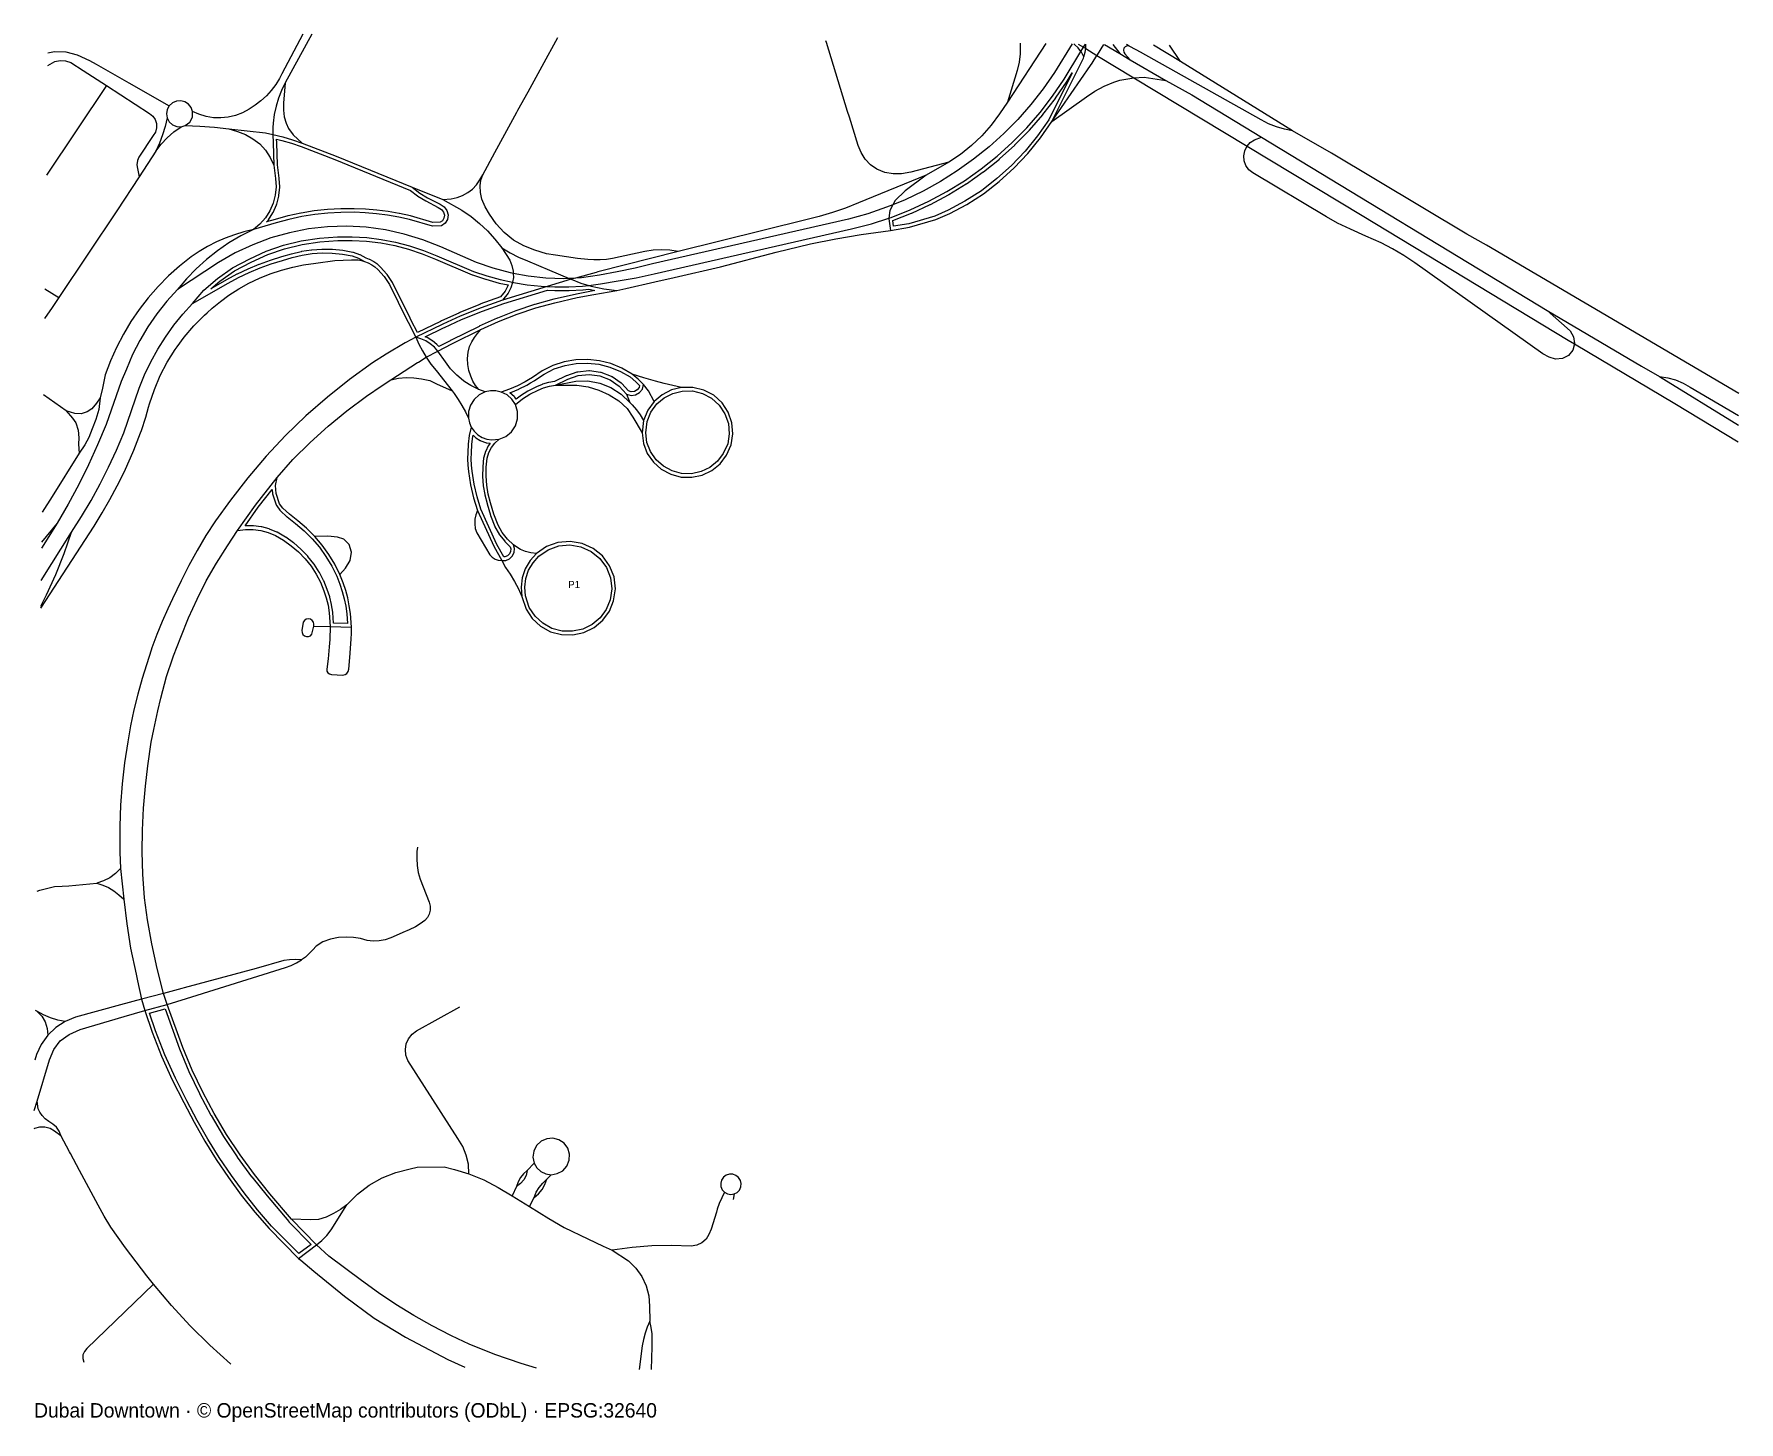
# Model space of a CAD drawing. Header units: metres. Extents: x 325582 to 327001, y 2787169 to 2788324.
import ezdxf

# ---------------------------------------------------------------- set-up
doc = ezdxf.new("R2010")
doc.units = ezdxf.units.M
for name, color, linetype in [('00_계획선-도로', 7, 'Continuous'), ('00_계획선-획지명', 7, 'Continuous'), ('00_계획선-획지선', 7, 'Continuous'), ('00_표제', 7, 'Continuous')]:
    doc.layers.add(name, color=color, linetype=linetype)

msp = doc.modelspace()

# ---------------------------------------------------------------- linework, layer by layer
at = {"layer": '00_계획선-도로'}
for points in [[(325805.55, 2788323.77), (325787.84, 2788290.64), (325785.88, 2788286.85), (325782.82, 2788281.7), (325779.16, 2788276.89), (325775.08, 2788272.41), (325770.6, 2788268.33), (325765.78, 2788264.67), (325760.63, 2788261.17), (325755.18, 2788258.22), (325749.39, 2788256), (325743.36, 2788254.57), (325737.19, 2788253.94), (325730.99, 2788254.12), (325724.86, 2788255.11), (325718.94, 2788257.06), (325713.71, 2788259.36)], [(325812.84, 2788323.68), (325790.62, 2788283.11)], [(325955.14, 2788206.56), (325965.34, 2788225.29), (325983.54, 2788258.68), (325984.49, 2788260.48), (325992.96, 2788275.81), (326004.63, 2788297.08), (326017.77, 2788321.05)], [(325593.27, 2788308.1), (325598.7, 2788309.22), (325608.26, 2788308.98), (325617.5, 2788306.59), (325627.92, 2788301.84), (325633.3, 2788298.78), (325660.59, 2788283.3), (325694.26, 2788264.16)], [(326342.98, 2788217.04), (326311.44, 2788208.85), (326303.85, 2788207.52), (326296.89, 2788207.37), (326289.83, 2788208.58), (326283.22, 2788211.31), (326277.91, 2788214.98), (326273.45, 2788219.63), (326270.02, 2788225.08), (326267.75, 2788231.1), (326260.32, 2788254.61), (326258.8, 2788259.43), (326241.16, 2788316.89), (326240.72, 2788318.19)], [(326293.25, 2788170.65), (326295.03, 2788171.23), (326310.95, 2788177.45), (326326.45, 2788184.62), (326341.49, 2788192.7), (326356.02, 2788201.67), (326369.97, 2788211.5), (326383.3, 2788222.14), (326395.97, 2788233.57), (326407.92, 2788245.73), (326419.11, 2788258.59), (326429.49, 2788272.1), (326439.05, 2788286.2), (326453.07, 2788309.21)], [(326445.73, 2788315.56), (326431.19, 2788291.76), (326421.73, 2788278.2), (326411.5, 2788265.19), (326400.55, 2788252.79), (326388.9, 2788241.02), (326376.6, 2788229.95), (326363.68, 2788219.59), (326350.18, 2788209.97), (326336.16, 2788201.14), (326321.65, 2788193.12), (326306.7, 2788185.93), (326296.59, 2788181.76)], [(326402.53, 2788316.11), (326402.36, 2788307.43), (326401.52, 2788300.41), (326399.87, 2788293.53), (326391.91, 2788267.15)], [(326423.98, 2788315.84), (326391.91, 2788267.15)], [(326428.88, 2788250.88), (326461.03, 2788297.58), (326462.47, 2788299.67), (326466.44, 2788306.02)], [(326428.88, 2788250.88), (326453.37, 2788299.96), (326455.29, 2788303.81), (326455.42, 2788304.77)], [(326453.07, 2788309.21), (326450.86, 2788312.21), (326447.68, 2788315.23), (326447.21, 2788315.54)], [(326450.74, 2788315.5), (326455.25, 2788312.77)], [(326453.07, 2788309.21), (326455.25, 2788312.77)], [(326455.42, 2788304.77), (326453.47, 2788308.68), (326453.07, 2788309.21)], [(326455.25, 2788312.77), (326456.86, 2788315.42)], [(326455.25, 2788312.77), (326457.1, 2788311.66)], [(326455.42, 2788304.77), (326456.69, 2788308.75), (326457.1, 2788311.66)], [(326457.1, 2788311.66), (326457.27, 2788312.88), (326457.2, 2788315.41)], [(326457.1, 2788311.66), (326466.44, 2788306.02)], [(326466.44, 2788306.02), (326466.79, 2788306.58), (326472.19, 2788315.22)], [(326466.44, 2788306.02), (326497.15, 2788287.46)], [(326472.55, 2788315.22), (326485.33, 2788307.5)], [(326479.69, 2788315.13), (326485.33, 2788307.5)], [(326485.33, 2788307.5), (326494.14, 2788302.22)], [(326493.12, 2788313.86), (326491.44, 2788313.95), (326489.9, 2788313.29), (326488.79, 2788312.02), (326488.37, 2788310.4), (326488.7, 2788308.76), (326489.66, 2788307.43), (326494.14, 2788302.22)], [(326493.12, 2788313.86), (326490.87, 2788314.98)], [(326629.24, 2788243.18), (326622.41, 2788244.58), (326615.73, 2788246.61), (326609.25, 2788249.21), (326603.05, 2788252.41), (326502.62, 2788308.74), (326499.09, 2788310.72), (326493.12, 2788313.86)], [(326535.94, 2788300.97), (326513.4, 2788314.69)], [(326535.94, 2788300.97), (326526.9, 2788314.52)], [(325593.13, 2788297.54), (325593.23, 2788297.6), (325598.89, 2788300.88), (325603.41, 2788301.76), (325607.99, 2788301.47), (325612.35, 2788300.04), (325622.51, 2788293.44), (325641.94, 2788280.9)], [(326494.14, 2788302.22), (326523.69, 2788285.02)], [(326629.24, 2788243.18), (326535.94, 2788300.97)], [(325641.94, 2788280.9), (325591.96, 2788206.3)], [(325641.94, 2788280.9), (325677.76, 2788257.8), (325680.49, 2788255.53), (325682.48, 2788252.59), (325683.55, 2788249.22), (325683.63, 2788245.68), (325682.7, 2788242.27), (325680.84, 2788239.24), (325668.97, 2788221.42), (325667.77, 2788218.44), (325667.34, 2788214.91), (325667.74, 2788211.85), (325669.08, 2788204.9)], [(325790.62, 2788283.11), (325787.73, 2788276.95), (325785.22, 2788270.48), (325783.19, 2788263.84), (325781.62, 2788256.8), (325780.6, 2788249.68), (325780.55, 2788246.05), (325780.42, 2788240.17)], [(325790.62, 2788283.11), (325789.44, 2788266.15), (325789.35, 2788260.56), (325790, 2788254.99), (325791.58, 2788249.62), (325793.41, 2788245.32), (325797.27, 2788240), (325804.96, 2788233.05)], [(326428.88, 2788250.88), (326457.58, 2788271.48), (326464.69, 2788276.38), (326472.31, 2788280.47), (326480.33, 2788283.71), (326485.57, 2788285.32), (326497.15, 2788287.46)], [(326497.15, 2788287.46), (326497.2, 2788287.47), (326505.83, 2788287.95), (326523.69, 2788285.02)], [(326497.15, 2788287.46), (326591.39, 2788230.54)], [(326523.69, 2788285.02), (326545.5, 2788273.12), (326603.24, 2788238.08)], [(325694.26, 2788264.16), (325692.55, 2788261.02), (325691.95, 2788257.48), (325692.54, 2788253.95)], [(325713.71, 2788259.36), (325712.52, 2788262.72), (325710.3, 2788265.52), (325707.29, 2788267.46), (325703.8, 2788268.34), (325700.21, 2788268.04), (325696.9, 2788266.6), (325694.26, 2788264.16)], [(326391.91, 2788267.15), (326385.39, 2788257.35), (326378.29, 2788247.96), (326370.45, 2788239.18), (326361.93, 2788231.04), (326352.77, 2788223.62), (326342.98, 2788217.04)], [(325692.54, 2788253.95), (325690.77, 2788246.84), (325688.6, 2788239.85), (325686.04, 2788233.01), (325683.07, 2788226.32)], [(325692.54, 2788253.95), (325694.3, 2788250.73), (325697.04, 2788248.26), (325700.45, 2788246.86), (325704.12, 2788246.64)], [(325707.52, 2788247.59), (325711.3, 2788250.45), (325713.5, 2788254.63), (325713.71, 2788259.36)], [(326294.59, 2788160.32), (326310.51, 2788163.02), (326332.41, 2788169.32), (326343.9, 2788174.54), (326358.02, 2788182.05), (326372.01, 2788190.9), (326385.08, 2788201.17), (326397.38, 2788212.37), (326408.81, 2788224.43), (326419.33, 2788237.29), (326428.88, 2788250.88)], [(325683.07, 2788226.32), (325687.49, 2788232.17), (325692.52, 2788237.52), (325698.09, 2788242.3), (325704.12, 2788246.64)], [(325704.12, 2788246.64), (325707.52, 2788247.59)], [(325707.52, 2788247.59), (325719.7, 2788247.16), (325731.86, 2788246.3), (325743.97, 2788244.98)], [(325743.97, 2788244.98), (325751, 2788242.65), (325757.71, 2788240.21), (325763.95, 2788236.72), (325769.55, 2788232.31), (325774.4, 2788227.06), (325778.33, 2788221.13), (325781.27, 2788214.64)], [(325743.97, 2788244.98), (325774.27, 2788241.5), (325780.42, 2788240.17)], [(325780.42, 2788240.17), (325780.65, 2788233.27), (325781.27, 2788214.64)], [(325780.42, 2788240.17), (325788.72, 2788238.2), (325796.9, 2788235.82), (325804.96, 2788233.05)], [(326591.39, 2788230.54), (326594, 2788233.51), (326597.53, 2788235.84), (326603.24, 2788238.08)], [(326603.24, 2788238.08), (326841.22, 2788093.67)], [(327000.72, 2788024.48), (326790.75, 2788147.99), (326774.37, 2788157.37), (326661.54, 2788224.62), (326629.24, 2788243.18)], [(325683.07, 2788226.32), (325669.08, 2788204.9)], [(325804.96, 2788233.05), (325833.06, 2788222.19), (325896.46, 2788196.31)], [(326863.85, 2788066.02), (326862.37, 2788060.71), (326858.82, 2788056.29), (326853.79, 2788053.61), (326848.12, 2788053.09), (326842.7, 2788054.83), (326837.58, 2788057.76), (326730.86, 2788133.37), (326721.86, 2788139.52), (326712.51, 2788145.11), (326702.84, 2788150.14), (326690.33, 2788155.61), (326677.32, 2788161.47), (326666.69, 2788166.32), (326657.39, 2788171.55), (326596.15, 2788208.17), (326592.88, 2788210.84), (326590.41, 2788214.26), (326588.96, 2788218.21), (326588.6, 2788222.41), (326589.37, 2788226.55), (326591.21, 2788230.34), (326591.39, 2788230.54)], [(326591.39, 2788230.54), (326687.03, 2788172.77), (326858.67, 2788069.1), (326863.85, 2788066.02)], [(325781.27, 2788214.64), (325782.71, 2788203.49), (325783.17, 2788196.57), (325782.52, 2788189.67), (325780.79, 2788182.96), (325778.02, 2788176.59), (325774.27, 2788170.74), (325769.64, 2788165.55), (325764.27, 2788161.02)], [(325922.05, 2788185.98), (325929, 2788186.73), (325933.81, 2788187.71), (325938.41, 2788189.42), (325942.7, 2788191.8), (325946.57, 2788194.82), (325949.93, 2788198.39), (325952.7, 2788202.42), (325955.14, 2788206.56)], [(326117.8, 2788142.87), (326110.94, 2788143.93), (326104, 2788144.3), (326097.06, 2788143.96), (326090.2, 2788142.94), (326063.18, 2788137.07), (326058.06, 2788136.24), (326052.88, 2788135.8), (326047.69, 2788135.74), (326042.51, 2788136.06), (326034.01, 2788136.87), (326015.82, 2788139.67), (326008.21, 2788140.84), (325998.56, 2788143.82), (325989.32, 2788147.42), (325980.73, 2788152.36), (325972.98, 2788158.51), (325966.25, 2788165.75), (325960.69, 2788173.92), (325957.07, 2788179.93), (325954.3, 2788186.49), (325953.25, 2788191.92), (325953.07, 2788197.44), (325953.63, 2788202.19), (325955.14, 2788206.56)], [(326324.23, 2788206.26), (326267.84, 2788183.23), (326257.17, 2788179), (326246.3, 2788175.24), (326235.28, 2788171.96), (326224.13, 2788169.17), (326117.8, 2788142.87)], [(326324.23, 2788206.26), (326306.67, 2788193.38), (326298.44, 2788185.21), (326296.59, 2788181.76)], [(326342.98, 2788217.04), (326324.23, 2788206.26)], [(325669.08, 2788204.9), (325650.59, 2788176.63), (325602.47, 2788104.42)], [(325896.46, 2788196.31), (325902.81, 2788191.38), (325909.2, 2788187.6), (325919.68, 2788182.08), (325923.01, 2788179.99), (325925.35, 2788177), (325926.34, 2788173.34), (325925.8, 2788169.58), (325923.85, 2788166.34), (325920.75, 2788164.12), (325913.29, 2788163.93), (325894.33, 2788169.53), (325885.2, 2788171.48), (325875.98, 2788173.05), (325866.73, 2788174.23), (325857.41, 2788175.04), (325848.08, 2788175.42), (325837.14, 2788175.41), (325826.21, 2788174.82), (325815.33, 2788173.63), (325804.53, 2788171.87), (325793.83, 2788169.54), (325783.28, 2788166.63), (325764.27, 2788161.02)], [(325896.46, 2788196.31), (325922.05, 2788185.98)], [(325922.05, 2788185.98), (325937.83, 2788177.25), (325945.47, 2788172.01), (325952.54, 2788166.24), (325959.16, 2788159.94), (325965.27, 2788153.17), (325971.17, 2788146)], [(326296.59, 2788181.76), (326291.37, 2788179.61), (326275.7, 2788174.18), (326259.74, 2788169.63), (326096.56, 2788132.48), (326081.92, 2788128.9), (326067.18, 2788125.8), (326052.34, 2788123.18), (326037.42, 2788121.03), (326032.26, 2788120.71)], [(326296.59, 2788181.76), (326294, 2788176.96), (326293.25, 2788170.65)], [(325980.55, 2788124.59), (325978.28, 2788125.02), (325963.9, 2788128.83), (325949.85, 2788133.71), (325920.2, 2788146.6), (325905.26, 2788152.59), (325889.89, 2788157.34), (325874.17, 2788160.8), (325858.23, 2788162.96), (325842.15, 2788163.81), (325826.07, 2788163.34), (325810.07, 2788161.55), (325794.28, 2788158.45), (325778.8, 2788154.08), (325763.74, 2788148.44), (325749.19, 2788141.6), (325735.26, 2788133.58), (325701.04, 2788111.15)], [(326043.34, 2788114.64), (326053.1, 2788115.95), (326067.82, 2788118.27), (326082.84, 2788121.02), (326097.8, 2788124.11), (326262.23, 2788161.7), (326278.78, 2788165.97), (326293.25, 2788170.65)], [(326293.25, 2788170.65), (326293.17, 2788170.05), (326294.59, 2788160.32)], [(325764.27, 2788161.02), (325756.34, 2788159.15), (325748.55, 2788156.82), (325740.9, 2788154), (325733.44, 2788150.73), (325726.21, 2788147.01), (325719.21, 2788142.86), (325712.4, 2788138.4), (325702.75, 2788130.69), (325693.6, 2788122.44), (325684.95, 2788113.65), (325676.83, 2788104.37), (325669.3, 2788094.62), (325662.36, 2788084.45), (325656.04, 2788073.88), (325650.37, 2788062.96), (325645.35, 2788051.71), (325641.02, 2788040.19), (325638.69, 2788029.17), (325636.67, 2788021.07)], [(325764.27, 2788161.02), (325753.87, 2788155.92), (325743.85, 2788150), (325734.27, 2788143.42), (325725.16, 2788136.2), (325716.56, 2788128.4), (325708.51, 2788120.04), (325701.04, 2788111.15)], [(325713.47, 2788099.66), (325722.89, 2788110.64), (325734.47, 2788120.46), (325746.91, 2788129.17), (325761.2, 2788136.7), (325775.04, 2788142.99), (325789.41, 2788148), (325804.18, 2788151.67), (325819.23, 2788153.96), (325834.42, 2788155.07), (325846.55, 2788155.02), (325858.66, 2788154.37), (325870.7, 2788152.9), (325882.61, 2788150.63), (325894.34, 2788147.57), (325905.85, 2788143.74), (325917.07, 2788139.14), (325947.51, 2788126.22), (325958.45, 2788122.55), (325969.58, 2788119.47), (325980.04, 2788117.17)], [(326066.89, 2788110.34), (326074.14, 2788111.93), (326098.5, 2788117.64), (326114.38, 2788121.26), (326153.14, 2788130.13), (326199.52, 2788142.28), (326228.02, 2788149.08), (326248.99, 2788153.42), (326270.13, 2788156.89), (326294.59, 2788160.32)], [(325587.32, 2787846), (325631.69, 2787914.23), (325638.49, 2787925.18), (325644.91, 2787936.35), (325650.97, 2787947.72), (325656.66, 2787959.26), (325661.97, 2787971.01), (325664.88, 2787977.34), (325670.33, 2787991.89), (325671.04, 2787993.8), (325674.69, 2788004.86), (325677.06, 2788013.12), (325677.92, 2788016.07), (325681.92, 2788027.93), (325686.78, 2788039.47), (325692.54, 2788050.6), (325699.14, 2788061.25), (325700.71, 2788063.39), (325706.56, 2788071.37), (325714.73, 2788080.88), (325723.62, 2788089.72), (325725.78, 2788091.75), (325730.01, 2788095.72), (325736.81, 2788101.28), (325743.97, 2788106.36), (325752.07, 2788111.7), (325760.55, 2788116.46), (325769.32, 2788120.65), (325778.35, 2788124.27), (325787.59, 2788127.3), (325797.01, 2788129.72), (325806.12, 2788131.61), (325816.31, 2788133), (325832.14, 2788135.36), (325845.86, 2788135.83), (325848.66, 2788135.92), (325851.45, 2788135.74), (325854.2, 2788135.28), (325856.89, 2788134.55)], [(325713.47, 2788099.66), (325743.38, 2788116.51), (325752.01, 2788121.18), (325760.87, 2788125.39), (325769.95, 2788129.14), (325779.21, 2788132.41), (325788.51, 2788135.39), (325796.63, 2788137.76), (325804.81, 2788139.73), (325813.13, 2788141.01), (325821.54, 2788141.6), (325829.95, 2788141.48), (325838.33, 2788140.66), (325846.61, 2788139.16), (325851.83, 2788137.32), (325856.89, 2788134.55)], [(325856.89, 2788134.55), (325859.92, 2788133.37), (325862.8, 2788131.85), (325865.46, 2788130.02), (325867.91, 2788127.88), (325873.19, 2788121.87), (325877.69, 2788115.26), (325892.02, 2788085.93), (325893.06, 2788083.89), (325899.5, 2788071.39)], [(325971.17, 2788146), (325977.72, 2788135.69), (325979.5, 2788131.25), (325980.48, 2788126.57), (325980.55, 2788124.59)], [(325971.17, 2788146), (325977.95, 2788141.8), (325985.04, 2788138.15), (325992.39, 2788135.04), (326010.77, 2788127.29), (326027.15, 2788120.38)], [(326117.8, 2788142.87), (326050.91, 2788125.82), (326049.51, 2788125.46), (326032.26, 2788120.71)], [(325980.55, 2788124.59), (325980.66, 2788121.3), (325980.04, 2788117.17)], [(326027.15, 2788120.38), (326022.55, 2788120.09), (326007.68, 2788120.63), (325992.9, 2788122.27), (325980.55, 2788124.59)], [(326032.26, 2788120.71), (326027.15, 2788120.38)], [(326027.15, 2788120.38), (326028.71, 2788119.73)], [(326032.26, 2788120.71), (326028.71, 2788119.73)], [(325590.74, 2788111.79), (325602.47, 2788104.42)], [(325701.04, 2788111.15), (325692.17, 2788101.36), (325683.97, 2788091.01), (325676.47, 2788080.14), (325669.71, 2788068.79), (325663.74, 2788057.03), (325658.55, 2788044.9), (325654.32, 2788034.54), (325641.72, 2787998.74), (325634.66, 2787981.84), (325627.05, 2787965.16), (325618.89, 2787948.75), (325610.22, 2787932.61), (325601.02, 2787916.74)], [(325953.48, 2788077.81), (325968.42, 2788084.65), (325983.72, 2788090.67), (325999.32, 2788095.85), (326015.18, 2788100.18), (326033.79, 2788104.39), (326047.53, 2788107.13), (326066.89, 2788110.34)], [(325980.04, 2788117.17), (325980.02, 2788117.05), (325978.58, 2788112.49), (325976.38, 2788108.25), (325971.66, 2788102.41)], [(326008.7, 2788113.66), (325971.66, 2788102.41)], [(325980.04, 2788117.17), (325980.86, 2788117), (325992.25, 2788115.14), (326003.73, 2788113.92), (326008.7, 2788113.66)], [(326028.71, 2788119.73), (326008.7, 2788113.66)], [(326008.7, 2788113.66), (326015.26, 2788113.31), (326026.81, 2788113.33), (326038.33, 2788113.98), (326043.34, 2788114.64)], [(326028.71, 2788119.73), (326036.95, 2788116.57), (326043.34, 2788114.64)], [(326043.34, 2788114.64), (326045.4, 2788114.02), (326056.06, 2788111.7), (326066.89, 2788110.34)], [(325602.47, 2788104.42), (325596.88, 2788096.32), (325590.42, 2788086.95)], [(325612.83, 2787909.11), (325621.26, 2787922.24), (325629.25, 2787935.65), (325636.75, 2787949.34), (325643.76, 2787963.27), (325650.29, 2787977.44), (325656.34, 2787991.82), (325669.12, 2788028.92), (325673.72, 2788040.22), (325678.89, 2788051.02), (325684.66, 2788061.5), (325691.03, 2788071.63), (325697.97, 2788081.39), (325705.45, 2788090.74), (325713.47, 2788099.66)], [(325971.66, 2788102.41), (325953.9, 2788096.02), (325936.44, 2788088.85), (325922.04, 2788082.28), (325921.31, 2788081.93), (325899.5, 2788071.39)], [(326841.22, 2788093.67), (326860.24, 2788076.67), (326863.14, 2788071.79), (326863.89, 2788066.17), (326863.85, 2788066.02)], [(326841.22, 2788093.67), (326919.71, 2788047.46), (326934.68, 2788038.69)], [(325917.87, 2788059.94), (325929.37, 2788065.89), (325930.09, 2788066.26), (325953.48, 2788077.81)], [(325951.92, 2788027.93), (325949.15, 2788031.26), (325946.92, 2788034.97), (325945.29, 2788038.96), (325943.68, 2788043.78), (325942.77, 2788048.78), (325942.55, 2788053.84), (325943.05, 2788058.89), (325944.25, 2788063.83), (325946.04, 2788067.64), (325948.2, 2788071.25), (325950.68, 2788074.65), (325953.48, 2788077.81)], [(325899.5, 2788071.39), (325891.24, 2788067.11), (325890.58, 2788066.76), (325874.9, 2788057.48), (325863.52, 2788050.14), (325844.33, 2788036.33), (325825.83, 2788021.62), (325808.06, 2788006.04), (325791.07, 2787989.62), (325774.88, 2787972.41), (325759.55, 2787954.44), (325745.12, 2787935.77), (325732.62, 2787918.51), (325724.64, 2787906.42), (325717.48, 2787894.05), (325710.67, 2787881.5), (325704.19, 2787868.75), (325696.95, 2787853.81), (325693.09, 2787845.37), (325688.38, 2787834.76), (325683.98, 2787824.02), (325679.61, 2787812.79), (325679.06, 2787811.02), (325671.67, 2787787.4), (325668.11, 2787774.33), (325664.88, 2787761.18), (325661.99, 2787747.93), (325659.73, 2787734.59), (325657.05, 2787717.17), (325655.04, 2787699.67), (325653.7, 2787682.09), (325653.04, 2787664.48), (325653.15, 2787642.83), (325653.77, 2787629.25)], [(325899.5, 2788071.39), (325902.04, 2788065.66), (325904.93, 2788060.1), (325908.16, 2788054.72)], [(325917.87, 2788059.94), (325914.91, 2788063.2), (325911.53, 2788066.04), (325907.78, 2788068.37), (325903.75, 2788070.16), (325899.5, 2788071.39)], [(326863.85, 2788066.02), (326947.37, 2788016.35), (327000.21, 2787984.49)], [(325878.6, 2788036.09), (325900.96, 2788050.28), (325901.59, 2788050.67), (325908.16, 2788054.72)], [(325908.16, 2788054.72), (325917.87, 2788059.94)], [(325908.16, 2788054.72), (325912.06, 2788049.08), (325916.32, 2788043.72), (325929.76, 2788026.79)], [(325951.92, 2788027.93), (325945.3, 2788031.16), (325940.25, 2788034.43), (325939.12, 2788035.17), (325933.49, 2788039.88), (325928.46, 2788045.24), (325925.5, 2788049.01), (325924.17, 2788050.93), (325917.87, 2788059.94)], [(326079.59, 2788040.82), (326071.05, 2788045.7), (326061.91, 2788049.46), (326052.34, 2788051.89), (326042.51, 2788052.95), (326032.63, 2788052.61), (326022.9, 2788050.87), (326013.52, 2788047.79), (326004.68, 2788043.42), (325996.54, 2788037.83), (325993.34, 2788035.96), (325990.4, 2788034.25), (325984.05, 2788031.05), (325977.48, 2788028.35), (325970.61, 2788025.84)], [(325783.96, 2787954.59), (325797.24, 2787969.59), (325811.6, 2787983.83), (325826.59, 2787997.39), (325842.19, 2788010.27), (325858.38, 2788022.41), (325871.54, 2788031.31), (325878.6, 2788036.09)], [(325878.6, 2788036.09), (325884.94, 2788037.37), (325891.37, 2788037.92), (325897.83, 2788037.72), (325904.22, 2788036.79), (325911.22, 2788035.32), (325916.7, 2788032.67), (325929.76, 2788026.79)], [(326015.71, 2788031.64), (326025.94, 2788036.55), (326034.56, 2788039.51), (326043.64, 2788040.4), (326052.69, 2788039.19), (326061.2, 2788035.94), (326068.74, 2788030.81), (326074.89, 2788024.11)], [(326015.71, 2788031.64), (326032.58, 2788035.01), (326042.64, 2788035.08), (326052.51, 2788033.21), (326061.85, 2788029.5), (326070.3, 2788024.08), (326077.53, 2788017.15)], [(326089.05, 2788032.04), (326084.55, 2788036.64), (326079.59, 2788040.82)], [(326120.68, 2788029.66), (326113.37, 2788031.3), (326106.11, 2788033.02), (326098.89, 2788034.91), (326089.2, 2788037.71), (326079.59, 2788040.82)], [(326934.68, 2788038.69), (327000.38, 2787998.19)], [(326934.68, 2788038.69), (326941.44, 2788037.71), (326948.02, 2788035.87), (326954.3, 2788033.21), (326960.2, 2788029.77), (327000.49, 2788006.36)], [(325608.55, 2788010.09), (325589.6, 2788023.39)], [(325636.67, 2788021.07), (325633.68, 2788016.61), (325629.71, 2788011.81), (325625.89, 2788009.25), (325620.9, 2788007.66), (325615.62, 2788007.86), (325608.55, 2788010.09)], [(325636.67, 2788021.07), (325635.54, 2788011.16), (325633.07, 2788003.07), (325630.19, 2787995.11), (325627.25, 2787987.95), (325623.93, 2787981.91), (325619.36, 2787975.01)], [(325929.76, 2788026.79), (325931.47, 2788024.58), (325934.81, 2788019.67), (325937.9, 2788014.6), (325940.72, 2788009.37), (325943.25, 2788004)], [(325957.08, 2788025.93), (325952.06, 2788023.42), (325947.91, 2788019.66), (325944.92, 2788014.94), (325943.34, 2788009.59), (325943.25, 2788004)], [(325957.08, 2788025.93), (325951.92, 2788027.93)], [(325970.61, 2788025.84), (325966.15, 2788026.87), (325961.56, 2788026.9), (325957.08, 2788025.93)], [(325982.36, 2788015.34), (325979.41, 2788019.84), (325975.41, 2788023.41), (325970.61, 2788025.84)], [(325982.36, 2788015.34), (325988.17, 2788020.06), (325994.47, 2788024.12), (326001.17, 2788027.44), (326005.85, 2788029.4), (326010.71, 2788030.8), (326015.71, 2788031.64)], [(326015.71, 2788031.64), (326033.59, 2788031.58), (326042.91, 2788030.14), (326051.93, 2788027.44), (326060.48, 2788023.48), (326068.39, 2788018.38), (326075.5, 2788012.22), (326080.14, 2788004.94), (326087.76, 2787991.86)], [(326074.89, 2788024.11), (326078.58, 2788023.01), (326082.4, 2788023.42), (326085.75, 2788025.31), (326088.1, 2788028.33), (326089.05, 2788032.04)], [(326074.89, 2788024.11), (326077.53, 2788017.15)], [(326087.76, 2787991.86), (326088.92, 2787983.07), (326092.12, 2787974.8), (326097.18, 2787967.49), (326103.8, 2787961.56), (326111.65, 2787957.34), (326120.27, 2787955.07), (326129.18, 2787954.86), (326137.89, 2787956.73), (326145.92, 2787960.57), (326152.83, 2787966.18), (326157.93, 2787973.18), (326161.94, 2787981.79), (326163.43, 2787990.99), (326162.6, 2788000.27), (326159.51, 2788009.06), (326154.34, 2788016.83), (326147.41, 2788023.1), (326139.14, 2788027.48), (326130.05, 2788029.71), (326120.68, 2788029.66)], [(326097.98, 2788018.06), (326093.05, 2788026.84), (326089.05, 2788032.04)], [(326120.68, 2788029.66), (326112.28, 2788027.57), (326104.58, 2788023.63), (326097.98, 2788018.06)], [(325608.55, 2788010.09), (325613.79, 2788004.06), (325616.55, 2788000.11), (325618.43, 2787994.19), (325619.04, 2787987.65), (325618.76, 2787982.34), (325619.36, 2787975.01)], [(325968.77, 2787986.62), (325974.37, 2787988.94), (325979.05, 2787992.77), (325982.4, 2787997.79), (325984.15, 2788003.56), (325984.12, 2788009.59), (325982.36, 2788015.34)], [(326077.53, 2788017.15), (326079.68, 2788015.2), (326083.18, 2788011.13), (326086.31, 2788006.75), (326089.04, 2788002.12)], [(326097.98, 2788018.06), (326092.53, 2788010.64), (326089.04, 2788002.12)], [(325945.67, 2787996.64), (325944, 2787989.66), (325943, 2787982.55), (325942.71, 2787975.39), (325942.57, 2787970.1), (325942.81, 2787964.83), (325943.41, 2787959.58), (325945.08, 2787948.65), (325947.53, 2787937.85), (325950.73, 2787927.25)], [(325943.25, 2788004), (325944.1, 2788000.22), (325945.67, 2787996.64)], [(325945.67, 2787996.64), (325948.03, 2787993.21), (325951.07, 2787990.31), (325954.64, 2787988.09), (325958.58, 2787986.65), (325962.74, 2787986.02), (325968.77, 2787986.62)], [(326089.04, 2788002.12), (326087.76, 2787991.86)], [(325980.75, 2787898.68), (325975.77, 2787903.46), (325971.39, 2787908.91), (325967.95, 2787914.98), (325964.43, 2787924.19), (325961.63, 2787933.65), (325959.79, 2787940.93), (325958.59, 2787948.36), (325958.04, 2787955.86), (325958.15, 2787963.37), (325958.92, 2787970.85), (325960.29, 2787975.37), (325962.44, 2787979.59), (325965.3, 2787983.38), (325968.77, 2787986.62)], [(325619.36, 2787975.01), (325596.76, 2787938.8), (325588.35, 2787925.73)], [(325751.18, 2787910.66), (325765.91, 2787931.67), (325783.96, 2787954.59)], [(325815.32, 2787905.71), (325808.53, 2787912.48), (325801.2, 2787918.67), (325794.21, 2787924.23), (325788.83, 2787929.23), (325786.11, 2787932.91), (325783.26, 2787941.32), (325782.8, 2787948), (325783.96, 2787954.59)], [(325950.73, 2787927.25), (325949.34, 2787923.7), (325948.58, 2787919.95), (325948.46, 2787916.14), (325948.99, 2787912.37), (325950.14, 2787908.73), (325961.12, 2787890.31), (325963.12, 2787888.34), (325965.5, 2787886.84), (325968.15, 2787885.91), (325970.95, 2787885.59)], [(325950.73, 2787927.25), (325964.31, 2787897.46), (325970.95, 2787885.59)], [(325587.34, 2787847.59), (325592.12, 2787856.91), (325599.87, 2787873.97), (325606.77, 2787891.39), (325612.83, 2787909.11)], [(325587.62, 2787868.87), (325612.83, 2787909.11)], [(325601.02, 2787916.74), (325587.96, 2787895.77)], [(325601.02, 2787916.74), (325588.03, 2787900.88)], [(325689.56, 2787525.17), (325684.32, 2787545.93), (325679.63, 2787566.6), (325676.13, 2787586.4), (325673.78, 2787604.91), (325672.3, 2787624.62), (325671.81, 2787643.07), (325672.02, 2787661.27), (325672.93, 2787679.58), (325674.55, 2787697.84), (325676.33, 2787714.58), (325679.28, 2787734.44), (325681.39, 2787744.88), (325682.99, 2787752.77), (325684.77, 2787760.39), (325687.25, 2787770.98), (325692.07, 2787789.06), (325697.21, 2787804.47), (325697.8, 2787806.24), (325703.8, 2787821.89), (325710.34, 2787837.76), (325717.37, 2787853.34), (325725.1, 2787868.58), (325733.52, 2787883.46), (325742.6, 2787897.95), (325751.18, 2787910.66)], [(325751.18, 2787910.66), (325757.57, 2787911.49), (325764.01, 2787911.49), (325770.4, 2787910.64), (325776.63, 2787908.96), (325782.56, 2787906.48), (325789.42, 2787902.52), (325795.85, 2787897.93), (325801.84, 2787892.77), (325807.32, 2787887.08), (325812.25, 2787880.91), (325816.55, 2787874.31), (325820.05, 2787867.53), (325822.96, 2787860.47), (325824.92, 2787854.5), (325826.38, 2787848.38), (325827.32, 2787842.17), (325828.18, 2787830.56)], [(325836.33, 2787873.9), (325841.05, 2787879.15), (325844.96, 2787885.7), (325845.88, 2787892.62), (325843.97, 2787898.93), (325839.54, 2787903.27), (325834.41, 2787905.16), (325826.13, 2787905.93), (325815.32, 2787905.71)], [(325836.33, 2787873.9), (325832.08, 2787882.46), (325827.13, 2787890.66), (325821.54, 2787898.43), (325815.32, 2787905.71)], [(325970.95, 2787885.59), (325974.27, 2787885.71), (325977.33, 2787886.98), (325979.76, 2787889.24), (325981.23, 2787892.19), (325981.58, 2787895.48), (325980.75, 2787898.68)], [(325999.89, 2787891.39), (325995.3, 2787891.97), (325990.9, 2787893.12), (325986.7, 2787894.9), (325983.68, 2787896.66), (325980.75, 2787898.68)], [(325987.72, 2787855.54), (325991.18, 2787845.17), (325996.38, 2787837.3), (326003.31, 2787830.91), (326011.59, 2787826.34), (326020.72, 2787823.88), (326030.17, 2787823.65), (326039.41, 2787825.7), (326047.89, 2787829.86), (326055.11, 2787835.93), (326060.6, 2787843.42), (326064.04, 2787851.93), (326065.61, 2787861.91), (326064.47, 2787871.89), (326060.81, 2787881.26), (326054.86, 2787889.37), (326047.03, 2787895.72), (326037.83, 2787899.87), (326027.87, 2787901.55), (326017.81, 2787900.64), (326008.31, 2787897.22), (325999.89, 2787891.39)], [(325970.95, 2787885.59), (325974.18, 2787879.91), (325978.12, 2787874.12), (325981.71, 2787868.12), (325984.96, 2787861.92), (325987.72, 2787855.54)], [(325999.89, 2787891.39), (325994.61, 2787885.52), (325990.61, 2787878.7), (325988.07, 2787871.22), (325987.09, 2787863.4), (325987.72, 2787855.54)], [(325845.89, 2787830.21), (325845.03, 2787841.55), (325844.13, 2787848.01), (325842.84, 2787854.41), (325841.17, 2787860.72), (325839.1, 2787866.92), (325836.33, 2787873.9)], [(325814.51, 2787830.82), (325814.66, 2787832.58), (325814.28, 2787834.31), (325813.27, 2787835.77), (325811.78, 2787836.74), (325810.03, 2787837.08), (325808.29, 2787836.73), (325806.8, 2787835.75), (325805.79, 2787834.29), (325804.69, 2787827.3), (325804.79, 2787825.6), (325805.53, 2787824.04), (325806.81, 2787822.88), (325808.43, 2787822.28), (325810.16, 2787822.34), (325811.74, 2787823.04), (325812.94, 2787824.27), (325814.51, 2787830.82)], [(325814.51, 2787830.82), (325828.18, 2787830.56)], [(325828.18, 2787830.56), (325827.82, 2787819.94), (325827.26, 2787813.62), (325826.5, 2787803.71), (325825.3, 2787795.22), (325825.5, 2787793.58), (325826.33, 2787792.15), (325827.66, 2787791.17), (325829.27, 2787790.78), (325838.74, 2787790.21), (325840.6, 2787790.63), (325842.18, 2787791.69), (325843.26, 2787793.26), (325843.67, 2787795.11), (325844.46, 2787804.76), (325845.71, 2787820), (325845.9, 2787825.1), (325845.89, 2787830.21)], [(325828.18, 2787830.56), (325845.89, 2787830.21)], [(325900.8, 2787647.13), (325900.38, 2787643.35), (325900.19, 2787637.54), (325900.58, 2787631.72), (325901.54, 2787625.96), (325903.07, 2787620.33), (325910.58, 2787601.11), (325911.33, 2787597.89), (325911.33, 2787594.58), (325910.57, 2787591.36), (325909.07, 2787588.4), (325906.93, 2787585.86), (325903.19, 2787583.06), (325899.15, 2787580.81), (325894.06, 2787578.07), (325888.67, 2787575.97), (325883.17, 2787573.59), (325878.56, 2787571.49), (325873.83, 2787569.99), (325868.96, 2787569.1), (325864.01, 2787568.83), (325859.07, 2787569.19), (325853.44, 2787570.84), (325847.66, 2787571.86), (325841.81, 2787572.2), (325835.08, 2787571.78), (325828.48, 2787570.42), (325822.14, 2787568.13), (325816.59, 2787564.7), (325813.67, 2787561.61), (325810.83, 2787558.5), (325807.56, 2787555.53), (325804.31, 2787553.2)], [(325653.77, 2787629.25), (325649.46, 2787625.09), (325644.68, 2787621.61), (325639.42, 2787618.88), (325633.83, 2787616.95)], [(325653.77, 2787629.25), (325656.43, 2787603.63)], [(325584.29, 2787610.3), (325586.44, 2787611.19), (325598.74, 2787614.19), (325605.01, 2787614.57), (325610.68, 2787614.94), (325633.83, 2787616.95)], [(325633.83, 2787616.95), (325638.85, 2787615.49), (325643.64, 2787613.38), (325648.1, 2787610.67), (325652.17, 2787607.38), (325656.43, 2787603.63)], [(325656.43, 2787603.63), (325658.83, 2787583.26), (325661.99, 2787562.99), (325666.72, 2787541.35), (325667.8, 2787535.78), (325671.06, 2787520.48)], [(325804.31, 2787553.2), (325799.37, 2787553.47), (325794.43, 2787553.26), (325789.54, 2787552.55), (325766.54, 2787546.05), (325706.64, 2787529.81), (325704.6, 2787529.26), (325689.56, 2787525.17)], [(325692.62, 2787516.08), (325708.63, 2787521.13), (325790.99, 2787546.74), (325795.65, 2787548.44), (325800.1, 2787550.62), (325804.31, 2787553.2)], [(325689.56, 2787525.17), (325671.06, 2787520.48)], [(325692.62, 2787516.08), (325689.56, 2787525.17)], [(325584.11, 2787510.41), (325583.01, 2787510.97)], [(325584.11, 2787510.41), (325588.12, 2787506.38), (325591.06, 2787501.51), (325592.74, 2787496.1), (325593.07, 2787490.43)], [(325607.67, 2787501.91), (325601.47, 2787503.06), (325595.42, 2787504.88), (325589.62, 2787507.34), (325584.11, 2787510.41)], [(325584.41, 2787435.45), (325594.61, 2787469.95), (325598.07, 2787478.5), (325603.47, 2787485.79), (325610.81, 2787491.16), (325620.15, 2787495.35), (325656.63, 2787506.19), (325673.94, 2787510.94)], [(325671.06, 2787520.48), (325653.7, 2787515.83), (325616.35, 2787505.37), (325607.67, 2787501.91)], [(325671.06, 2787520.48), (325673.94, 2787510.94)], [(325673.94, 2787510.94), (325692.62, 2787516.08)], [(325673.94, 2787510.94), (325680.01, 2787493.08), (325687.84, 2787472.98), (325696.69, 2787453.31), (325706.27, 2787434.37), (325714.87, 2787418.04), (325723.82, 2787402.32), (325733.36, 2787386.95), (325743.5, 2787371.96), (325754.21, 2787357.36), (325765.48, 2787343.19), (325777.27, 2787329.46), (325801.95, 2787304.7)], [(325796.01, 2787337.33), (325778.02, 2787358.58), (325765.24, 2787374.41), (325753.24, 2787390.82), (325742.02, 2787407.77), (325731.62, 2787425.23), (325722.06, 2787443.16), (325713.36, 2787461.51), (325705.54, 2787480.26), (325692.62, 2787516.08)], [(325943.59, 2787375.2), (325943.21, 2787383.03), (325941.51, 2787390.67), (325938.55, 2787397.93), (325934.42, 2787404.6), (325892.89, 2787469.44), (325891.26, 2787473.86), (325890.79, 2787478.55), (325891.54, 2787483.21), (325893.45, 2787487.52), (325896.39, 2787491.21), (325900.17, 2787494.04), (325936.22, 2787514.14)], [(325607.67, 2787501.91), (325599.81, 2787496.87), (325593.07, 2787490.43)], [(325593.07, 2787490.43), (325587.69, 2787482.82), (325583.88, 2787474.33), (325582.48, 2787469.76)], [(325581.94, 2787427.9), (325584.41, 2787435.45)], [(325603.87, 2787406.96), (325602.58, 2787410.7), (325600.36, 2787414.02), (325597.35, 2787416.54), (325594.11, 2787418.71), (325590.98, 2787420.91), (325588.39, 2787423.62), (325586.61, 2787426.33), (325585.24, 2787429.26), (325584.41, 2787435.45)], [(325581.75, 2787412.92), (325582.28, 2787413.18), (325586.49, 2787414.13), (325590.82, 2787414.08), (325595.01, 2787412.99), (325598.82, 2787410.96), (325603.87, 2787406.96)], [(325681.23, 2787283.13), (325675.69, 2787290.31), (325657.82, 2787313.43), (325651.61, 2787321.99), (325645.74, 2787330.77), (325640.19, 2787339.77), (325635, 2787348.97), (325619.52, 2787377.89), (325611.98, 2787391.99), (325611.17, 2787393.5), (325603.87, 2787406.96)], [(326012.15, 2787374.4), (326017.25, 2787375.24), (326021.77, 2787377.73), (326025.2, 2787381.58), (326027.15, 2787386.35), (326027.38, 2787391.49), (326025.87, 2787396.4), (326022.81, 2787400.55), (326018.54, 2787403.43), (326013.53, 2787404.74), (326008.39, 2787404.31), (326003.67, 2787402.19), (325999.94, 2787398.64), (325997.6, 2787394.05), (325996.95, 2787388.95), (325998.04, 2787383.93)], [(325998.04, 2787383.93), (325992.28, 2787377.82)], [(325998.04, 2787383.93), (326000.31, 2787380.06), (326003.63, 2787377.02), (326007.7, 2787375.08), (326012.15, 2787374.4)], [(325842.16, 2787349.35), (325850.89, 2787358.06), (325860.7, 2787365.53), (325871.44, 2787371.63), (325882.9, 2787376.25), (325894.87, 2787379.29), (325900.62, 2787380.74), (325922.93, 2787380.97), (325931.72, 2787378.67), (325943.59, 2787375.2)], [(325943.59, 2787375.2), (325956.06, 2787370), (325968.07, 2787363.84), (325979.56, 2787356.77)], [(325992.28, 2787377.82), (325991.22, 2787373.8), (325989.29, 2787370.13), (325986.58, 2787366.96), (325983.23, 2787364.48)], [(325992.28, 2787377.82), (325989.19, 2787375.11), (325986.61, 2787371.91), (325984.61, 2787368.34), (325983.23, 2787364.48)], [(325997.85, 2787355.46), (326001.46, 2787358.49), (326004.51, 2787362.09), (326006.91, 2787366.14), (326008.59, 2787370.53)], [(325997.85, 2787355.46), (325999.77, 2787359.72), (326002.23, 2787363.69), (326005.19, 2787367.32), (326008.59, 2787370.53)], [(326008.59, 2787370.53), (326012.15, 2787374.4)], [(326164.39, 2787358.31), (326166.88, 2787359.6), (326168.81, 2787361.62), (326169.99, 2787364.17), (326170.26, 2787366.94), (326169.61, 2787369.65), (326168.12, 2787372.02), (326165.94, 2787373.77), (326163.3, 2787374.72), (326160.48, 2787374.77), (326157.82, 2787373.9), (326155.57, 2787372.23), (326154, 2787369.91), (326153.27, 2787367.22), (326153.46, 2787364.43), (326154.53, 2787361.86), (326156.42, 2787359.76)], [(325983.23, 2787364.48), (325979.56, 2787356.77)], [(325979.56, 2787356.77), (325993.97, 2787347.9)], [(325993.97, 2787347.9), (325997.85, 2787355.46)], [(326156.42, 2787359.76), (326154.05, 2787355.21), (326152.04, 2787350.48), (326150.38, 2787345.62), (326149.67, 2787343.31), (326145.26, 2787329.15), (326143.47, 2787324.7), (326141.01, 2787320.77), (326137.55, 2787317.69), (326133.35, 2787315.69), (326128.75, 2787314.95), (326112.33, 2787315.4), (326095.91, 2787315.03), (326079.68, 2787313.88), (326062.78, 2787311.58)], [(326156.42, 2787359.76), (326158.85, 2787358.4), (326161.61, 2787357.9), (326164.39, 2787358.31)], [(326164.39, 2787358.31), (326163.55, 2787353.82)], [(325842.16, 2787349.35), (325836.67, 2787345.43), (325830.95, 2787341.95), (325824.87, 2787339.16), (325818.5, 2787337.09), (325811.74, 2787336.68), (325796.01, 2787337.33)], [(325816.76, 2787316.04), (325821.37, 2787319.56), (325825.44, 2787323.7), (325828.89, 2787328.35), (325842.16, 2787349.35)], [(325993.97, 2787347.9), (326010.12, 2787337.84), (326023.05, 2787330.53), (326042.55, 2787320.99), (326055.49, 2787315), (326062.78, 2787311.58)], [(325816.76, 2787316.04), (325796.01, 2787337.33)], [(325801.95, 2787304.7), (325816.76, 2787316.04)], [(325999.95, 2787213.46), (325987.16, 2787217.3), (325965.35, 2787224.85), (325943.91, 2787233.36), (325934.5, 2787237.68), (325928.57, 2787240.55), (325913.04, 2787248.55), (325897.83, 2787257.12), (325882.95, 2787266.26), (325868.43, 2787275.96), (325854.29, 2787286.19), (325827.13, 2787306.62), (325816.76, 2787316.04)], [(326062.78, 2787311.58), (326076.41, 2787302.65), (326082.59, 2787296.61), (326087.58, 2787289.57), (326091.21, 2787281.76), (326093.36, 2787273.41), (326093.98, 2787264.82), (326094.32, 2787252.54)], [(325801.95, 2787304.7), (325803.75, 2787303.3), (325814.67, 2787294.08), (325840.15, 2787273.26), (325864.89, 2787254.98), (325890.77, 2787239.14), (325926.2, 2787220.68), (325940.34, 2787214.22)], [(325681.23, 2787283.13), (325625.7, 2787229.7), (325623.63, 2787227.35), (325622.43, 2787224.47), (325622.22, 2787221.36), (325623.01, 2787218.34), (325623.04, 2787218.3)], [(325745.52, 2787216.72), (325745.1, 2787217.08), (325728, 2787232.47), (325711.63, 2787248.64), (325696.03, 2787265.54), (325681.23, 2787283.13)], [(326094.32, 2787252.54), (326092.15, 2787247.58), (326090.36, 2787242.46), (326088.97, 2787237.23), (326087.99, 2787231.9), (326085.31, 2787212.36)], [(326095.57, 2787212.23), (326096.1, 2787230.99), (326096.33, 2787236.41), (326096.11, 2787241.83), (326095.44, 2787247.23), (326094.32, 2787252.54)]]:
    msp.add_lwpolyline(points, dxfattribs=at)
at = {"layer": '00_계획선-획지선'}
for points in [[(326296.43, 2788168.55), (326312.04, 2788174.65), (326312.21, 2788174.72), (326327.71, 2788181.89), (326327.87, 2788181.97), (326342.91, 2788190.06), (326343.07, 2788190.15), (326357.6, 2788199.12), (326357.75, 2788199.22), (326371.7, 2788209.05), (326371.85, 2788209.15), (326385.18, 2788219.8), (326385.31, 2788219.91), (326397.98, 2788231.34), (326398.11, 2788231.46), (326410.06, 2788243.63), (326410.18, 2788243.76), (326421.37, 2788256.63), (326421.49, 2788256.77), (326431.87, 2788270.27), (326431.98, 2788270.42), (326441.53, 2788284.52), (326441.61, 2788284.64), (326445.82, 2788291.55), (326426.29, 2788252.42), (326416.94, 2788239.1), (326406.56, 2788226.41), (326395.28, 2788214.51), (326383.14, 2788203.46), (326370.28, 2788193.35), (326356.51, 2788184.65), (326342.57, 2788177.24), (326331.37, 2788172.14), (326309.84, 2788165.95), (326297.12, 2788163.79), (326296.43, 2788168.55)], [(325775.31, 2788167.4), (325776.51, 2788168.75), (325776.66, 2788168.93), (325776.79, 2788169.12), (325780.54, 2788174.97), (325780.67, 2788175.17), (325780.77, 2788175.39), (325783.54, 2788181.76), (325783.63, 2788181.98), (325783.7, 2788182.21), (325785.43, 2788188.92), (325785.48, 2788189.15), (325785.51, 2788189.39), (325786.15, 2788196.29), (325786.17, 2788196.53), (325786.16, 2788196.77), (325785.7, 2788203.69), (325785.69, 2788203.88), (325784.26, 2788214.89), (325783.65, 2788233.37), (325783.55, 2788236.34), (325787.96, 2788235.3), (325796, 2788232.96), (325803.93, 2788230.23), (325831.96, 2788219.4), (325894.95, 2788193.69), (325900.97, 2788189.01), (325901.28, 2788188.8), (325907.67, 2788185.02), (325907.8, 2788184.94), (325918.18, 2788179.48), (325920.97, 2788177.73), (325922.62, 2788175.63), (325923.29, 2788173.16), (325922.92, 2788170.61), (325921.6, 2788168.42), (325919.75, 2788167.09), (325913.69, 2788166.94), (325895.18, 2788172.41), (325894.96, 2788172.47), (325885.82, 2788174.41), (325885.7, 2788174.43), (325876.49, 2788176), (325876.37, 2788176.02), (325867.11, 2788177.21), (325866.99, 2788177.22), (325857.67, 2788178.02), (325857.54, 2788178.03), (325848.2, 2788178.42), (325848.07, 2788178.42), (325837.14, 2788178.41), (325836.98, 2788178.4), (325826.04, 2788177.81), (325825.88, 2788177.8), (325815, 2788176.61), (325814.84, 2788176.59), (325804.05, 2788174.83), (325803.89, 2788174.8), (325793.2, 2788172.47), (325793.04, 2788172.43), (325782.49, 2788169.52), (325782.44, 2788169.5), (325775.31, 2788167.4)], [(325728.87, 2788111.78), (325736.31, 2788118.08), (325748.48, 2788126.61), (325762.52, 2788134.01), (325776.16, 2788140.2), (325790.26, 2788145.13), (325804.77, 2788148.72), (325819.56, 2788150.97), (325834.52, 2788152.07), (325846.47, 2788152.02), (325858.4, 2788151.38), (325870.23, 2788149.93), (325881.95, 2788147.7), (325893.49, 2788144.7), (325904.8, 2788140.92), (325915.91, 2788136.37), (325946.34, 2788123.46), (325946.56, 2788123.38), (325957.49, 2788119.7), (325957.65, 2788119.65), (325968.78, 2788116.58), (325968.94, 2788116.54), (325976.21, 2788114.94), (325975.8, 2788113.64), (325973.86, 2788109.9), (325969.85, 2788104.95), (325952.88, 2788098.84), (325952.76, 2788098.79), (325935.3, 2788091.63), (325935.19, 2788091.58), (325920.79, 2788085.01), (325920.76, 2788084.99), (325920.03, 2788084.65), (325920, 2788084.63), (325900.83, 2788075.36), (325895.73, 2788085.26), (325894.7, 2788087.27), (325880.39, 2788116.58), (325880.17, 2788116.95), (325875.67, 2788123.56), (325875.44, 2788123.85), (325870.16, 2788129.86), (325869.88, 2788130.14), (325867.44, 2788132.28), (325867.16, 2788132.5), (325864.49, 2788134.32), (325864.2, 2788134.5), (325861.33, 2788136.02), (325861.01, 2788136.17), (325858.16, 2788137.28), (325853.27, 2788139.95), (325853.05, 2788140.06), (325852.83, 2788140.15), (325847.61, 2788141.99), (325847.38, 2788142.06), (325847.15, 2788142.11), (325838.86, 2788143.61), (325838.62, 2788143.65), (325830.24, 2788144.46), (325829.99, 2788144.48), (325821.58, 2788144.6), (325821.33, 2788144.59), (325812.92, 2788144), (325812.68, 2788143.97), (325804.36, 2788142.69), (325804.11, 2788142.65), (325795.93, 2788140.68), (325795.79, 2788140.64), (325787.66, 2788138.27), (325787.59, 2788138.24), (325778.29, 2788135.27), (325778.21, 2788135.24), (325768.95, 2788131.97), (325768.81, 2788131.92), (325759.73, 2788128.17), (325759.58, 2788128.1), (325750.72, 2788123.89), (325750.58, 2788123.82), (325741.96, 2788119.15), (325741.91, 2788119.13), (325728.87, 2788111.78)], [(325907.34, 2788071.85), (325922.6, 2788079.23), (325923.3, 2788079.56), (325937.63, 2788086.1), (325954.97, 2788093.22), (325972.6, 2788099.56), (326009.07, 2788110.63), (326015.1, 2788110.31), (326015.26, 2788110.31), (326026.81, 2788110.33), (326026.98, 2788110.33), (326038.5, 2788110.98), (326038.73, 2788111), (326043.09, 2788111.58), (326044.54, 2788111.15), (326044.77, 2788111.09), (326048.34, 2788110.31), (326047.04, 2788110.09), (326046.95, 2788110.08), (326033.2, 2788107.33), (326033.13, 2788107.31), (326014.52, 2788103.11), (326014.39, 2788103.08), (325998.53, 2788098.75), (325998.37, 2788098.7), (325982.78, 2788093.52), (325982.62, 2788093.46), (325967.32, 2788087.44), (325967.17, 2788087.38), (325952.23, 2788080.54), (325952.15, 2788080.5), (325928.76, 2788068.95), (325928.73, 2788068.93), (325928.01, 2788068.56), (325927.99, 2788068.55), (325918.54, 2788063.67), (325917.13, 2788065.22), (325916.84, 2788065.5), (325913.46, 2788068.34), (325913.11, 2788068.59), (325909.36, 2788070.92), (325909, 2788071.11), (325907.34, 2788071.85)], [(325977.82, 2788025.28), (325978.51, 2788025.53), (325978.62, 2788025.57), (325985.19, 2788028.28), (325985.39, 2788028.37), (325991.75, 2788031.57), (325991.9, 2788031.66), (325994.85, 2788033.37), (325998.05, 2788035.24), (325998.24, 2788035.36), (326006.2, 2788040.82), (326014.66, 2788045.01), (326023.64, 2788047.96), (326032.95, 2788049.62), (326042.4, 2788049.94), (326051.81, 2788048.93), (326060.97, 2788046.61), (326069.73, 2788043), (326077.87, 2788038.35), (326082.51, 2788034.44), (326085.73, 2788031.15), (326085.35, 2788029.68), (326083.75, 2788027.62), (326081.47, 2788026.34), (326078.85, 2788026.05), (326076.54, 2788026.74), (326070.95, 2788032.84), (326070.7, 2788033.08), (326070.43, 2788033.29), (326062.89, 2788038.42), (326062.59, 2788038.59), (326062.28, 2788038.74), (326053.76, 2788041.99), (326053.43, 2788042.1), (326053.09, 2788042.16), (326044.04, 2788043.38), (326043.7, 2788043.4), (326043.35, 2788043.39), (326034.27, 2788042.5), (326033.92, 2788042.44), (326033.59, 2788042.35), (326024.96, 2788039.39), (326024.64, 2788039.26), (326014.8, 2788034.53), (326010.21, 2788033.76), (326009.88, 2788033.68), (326005.02, 2788032.28), (326004.69, 2788032.17), (326000.02, 2788030.21), (325999.84, 2788030.13), (325993.14, 2788026.81), (325992.84, 2788026.64), (325986.54, 2788022.58), (325986.28, 2788022.39), (325983.05, 2788019.76), (325981.91, 2788021.49), (325981.76, 2788021.7), (325981.59, 2788021.89), (325981.41, 2788022.07), (325977.82, 2788025.28)], [(326090.79, 2787991.87), (326091.97, 2788001.36), (326095.17, 2788009.16), (326100.18, 2788016), (326106.25, 2788021.11), (326113.34, 2788024.74), (326121.06, 2788026.66), (326129.69, 2788026.71), (326138.06, 2788024.66), (326145.67, 2788020.62), (326152.05, 2788014.85), (326156.8, 2788007.71), (326159.64, 2787999.63), (326160.41, 2787991.1), (326159.04, 2787982.68), (326155.33, 2787974.71), (326150.63, 2787968.26), (326144.31, 2787963.12), (326136.91, 2787959.59), (326128.89, 2787957.86), (326120.69, 2787958.06), (326112.76, 2787960.15), (326105.54, 2787964.04), (326099.44, 2787969.49), (326094.79, 2787976.21), (326091.85, 2787983.82), (326090.79, 2787991.87)], [(325947.15, 2787989.91), (325949, 2787988.14), (325949.23, 2787987.94), (325949.48, 2787987.76), (325953.05, 2787985.55), (325953.32, 2787985.4), (325953.6, 2787985.28), (325957.55, 2787983.83), (325957.83, 2787983.74), (325958.13, 2787983.68), (325961.4, 2787983.19), (325960.04, 2787981.39), (325959.9, 2787981.18), (325959.77, 2787980.95), (325957.62, 2787976.73), (325957.51, 2787976.49), (325957.42, 2787976.24), (325956.05, 2787971.71), (325955.98, 2787971.44), (325955.94, 2787971.15), (325955.17, 2787963.67), (325955.15, 2787963.41), (325955.04, 2787955.9), (325955.05, 2787955.64), (325955.6, 2787948.14), (325955.63, 2787947.88), (325956.82, 2787940.46), (325956.88, 2787940.2), (325958.72, 2787932.92), (325958.75, 2787932.8), (325961.55, 2787923.34), (325961.63, 2787923.12), (325965.15, 2787913.91), (325965.24, 2787913.71), (325965.34, 2787913.51), (325968.78, 2787907.43), (325968.91, 2787907.23), (325969.05, 2787907.04), (325973.43, 2787901.58), (325973.69, 2787901.3), (325978.06, 2787897.1), (325978.54, 2787895.25), (325978.31, 2787893.05), (325977.32, 2787891.07), (325975.68, 2787889.54), (325973.62, 2787888.69), (325972.67, 2787888.65), (325966.99, 2787898.82), (325953.54, 2787928.31), (325950.43, 2787938.61), (325948.03, 2787949.21), (325946.38, 2787959.98), (325945.8, 2787965.06), (325945.57, 2787970.13), (325945.71, 2787975.28), (325946, 2787982.28), (325946.95, 2787989.1), (325947.15, 2787989.91)], [(325757.53, 2787914.49), (325768.32, 2787929.88), (325780.02, 2787944.74), (325780.27, 2787941.11), (325780.3, 2787940.86), (325780.35, 2787940.6), (325780.42, 2787940.36), (325783.26, 2787931.95), (325783.38, 2787931.66), (325783.52, 2787931.38), (325783.7, 2787931.12), (325786.42, 2787927.44), (325786.59, 2787927.23), (325786.79, 2787927.03), (325792.17, 2787922.03), (325792.34, 2787921.88), (325799.3, 2787916.35), (325806.5, 2787910.27), (325813.12, 2787903.67), (325819.17, 2787896.58), (325824.63, 2787889.01), (325829.44, 2787881.02), (325833.59, 2787872.68), (325836.28, 2787865.89), (325838.29, 2787859.86), (325839.92, 2787853.73), (325841.17, 2787847.51), (325842.04, 2787841.23), (325842.65, 2787833.27), (325830.97, 2787833.5), (325830.32, 2787842.39), (325830.29, 2787842.62), (325829.34, 2787848.84), (325829.29, 2787849.08), (325827.84, 2787855.19), (325827.77, 2787855.43), (325825.81, 2787861.4), (325825.74, 2787861.61), (325822.82, 2787868.67), (325822.72, 2787868.91), (325819.21, 2787875.69), (325819.06, 2787875.95), (325814.76, 2787882.55), (325814.59, 2787882.79), (325809.66, 2787888.95), (325809.48, 2787889.16), (325804, 2787894.85), (325803.8, 2787895.04), (325797.81, 2787900.2), (325797.59, 2787900.37), (325791.16, 2787904.96), (325790.91, 2787905.12), (325784.06, 2787909.07), (325783.72, 2787909.24), (325777.78, 2787911.72), (325777.41, 2787911.85), (325771.18, 2787913.54), (325770.79, 2787913.62), (325764.4, 2787914.46), (325764.01, 2787914.49), (325757.57, 2787914.49), (325757.53, 2787914.49)], [(325990.68, 2787856.14), (325990.11, 2787863.33), (325991.01, 2787870.55), (325993.35, 2787877.45), (325997.04, 2787883.74), (326001.89, 2787889.12), (326009.7, 2787894.53), (326018.47, 2787897.69), (326027.76, 2787898.53), (326036.95, 2787896.98), (326045.44, 2787893.15), (326052.67, 2787887.29), (326058.16, 2787879.8), (326061.54, 2787871.16), (326062.59, 2787861.97), (326061.13, 2787852.74), (326057.96, 2787844.89), (326052.9, 2787838), (326046.24, 2787832.4), (326038.41, 2787828.55), (326029.87, 2787826.66), (326021.15, 2787826.87), (326012.72, 2787829.14), (326005.08, 2787833.36), (325998.68, 2787839.26), (325993.91, 2787846.49), (325990.68, 2787856.14)], [(325677.8, 2787508.89), (325690.74, 2787512.45), (325702.72, 2787479.24), (325702.77, 2787479.1), (325710.59, 2787460.36), (325710.65, 2787460.23), (325719.35, 2787441.88), (325719.41, 2787441.75), (325728.98, 2787423.82), (325729.05, 2787423.69), (325739.45, 2787406.23), (325739.52, 2787406.11), (325750.73, 2787389.16), (325750.81, 2787389.05), (325762.82, 2787372.64), (325762.91, 2787372.53), (325775.69, 2787356.7), (325775.73, 2787356.65), (325793.72, 2787335.39), (325793.86, 2787335.23), (325812.25, 2787316.37), (325802.22, 2787308.68), (325779.48, 2787331.5), (325767.79, 2787345.1), (325756.59, 2787359.18), (325745.95, 2787373.68), (325735.88, 2787388.58), (325726.4, 2787403.85), (325717.5, 2787419.48), (325708.93, 2787435.75), (325699.4, 2787454.6), (325690.6, 2787474.14), (325682.83, 2787494.11), (325677.8, 2787508.89)]]:
    msp.add_lwpolyline(points, close=True, dxfattribs=at)

# ---------------------------------------------------------------- texts
at = {"layer": '00_계획선-획지명'}
msp.add_text('P1', height=6, dxfattribs=at).set_placement((326026.34, 2787862.65))
at = {"layer": '00_표제'}
msp.add_text('Dubai Downtown · © OpenStreetMap contributors (ODbL) · EPSG:32640', height=12, dxfattribs=at).set_placement((325581.75, 2787172.23))

doc.saveas('drawing.dxf')
